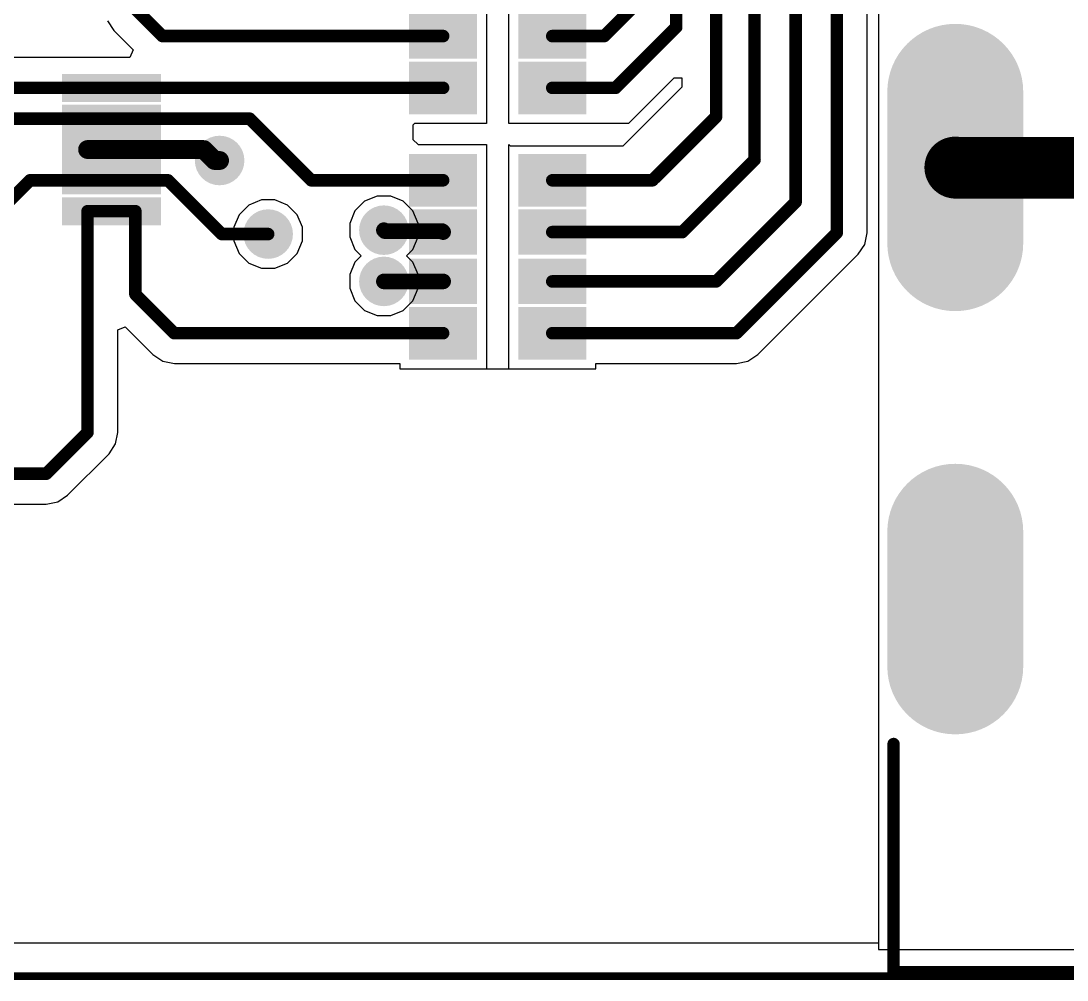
# Model space of a CAD drawing. Header units: millimetres. Extents: x 0 to 172, y 0 to 138.
# Drawn here: x 17.16 to 34.12, y -0.06 to 15.49 of the extents above; entities that cross this region are included whole.
import ezdxf

# ---------------------------------------------------------------- set-up
doc = ezdxf.new("R2010")
doc.units = ezdxf.units.MM
for name, color, linetype in [('BottomLayer', 5, 'Continuous'), ('BottomPaste', 16, 'Continuous'), ('BottomSolder', 6, 'Continuous'), ('Mechanical2', 216, 'Continuous'), ('MultiLayer', 9, 'Continuous'), ('PadHoleLayer', 156, 'Continuous'), ('TopLayer', 1, 'Continuous'), ('TopOverlay', 2, 'Continuous'), ('TopSolder', 216, 'Continuous'), ('ViaHoleLayer', 16, 'Continuous')]:
    doc.layers.add(name, color=color, linetype=linetype)

# ---------------------------------------------------------------- blocks, each defined once
blk = doc.blocks.new('U_DFN2510_10_B_21')
at = {"layer": 'BottomLayer'}
for points in [[(-0.7, 1.125), (-0.075, 1.125), (-0.075, 0.875), (-0.7, 0.875)], [(0.075, 1.125), (0.7, 1.125), (0.7, 0.875), (0.075, 0.875)], [(-0.7, 0.625), (-0.075, 0.625), (-0.075, 0.375), (-0.7, 0.375)], [(0.075, 0.625), (0.7, 0.625), (0.7, 0.375), (0.075, 0.375)], [(-0.7, 0.225), (-0.075, 0.225), (-0.075, -0.225), (-0.7, -0.225)], [(0.075, 0.225), (0.7, 0.225), (0.7, -0.225), (0.075, -0.225)], [(-0.7, -0.375), (-0.075, -0.375), (-0.075, -0.625), (-0.7, -0.625)], [(0.075, -0.375), (0.7, -0.375), (0.7, -0.625), (0.075, -0.625)], [(-0.7, -0.875), (-0.075, -0.875), (-0.075, -1.125), (-0.7, -1.125)], [(0.075, -0.875), (0.7, -0.875), (0.7, -1.125), (0.075, -1.125)]]:
    blk.add_hatch(color=5, dxfattribs=at).paths.add_polyline_path(points)
at = {"layer": 'BottomPaste'}
for points in [[(-0.7, 1.125), (-0.075, 1.125), (-0.075, 0.875), (-0.7, 0.875)], [(0.075, 1.125), (0.7, 1.125), (0.7, 0.875), (0.075, 0.875)], [(-0.7, 0.625), (-0.075, 0.625), (-0.075, 0.375), (-0.7, 0.375)], [(0.075, 0.625), (0.7, 0.625), (0.7, 0.375), (0.075, 0.375)], [(-0.7, 0.225), (-0.075, 0.225), (-0.075, -0.225), (-0.7, -0.225)], [(0.075, 0.225), (0.7, 0.225), (0.7, -0.225), (0.075, -0.225)], [(-0.7, -0.375), (-0.075, -0.375), (-0.075, -0.625), (-0.7, -0.625)], [(0.075, -0.375), (0.7, -0.375), (0.7, -0.625), (0.075, -0.625)], [(-0.7, -0.875), (-0.075, -0.875), (-0.075, -1.125), (-0.7, -1.125)], [(0.075, -0.875), (0.7, -0.875), (0.7, -1.125), (0.075, -1.125)]]:
    blk.add_hatch(color=16, dxfattribs=at).paths.add_polyline_path(points)
at = {"layer": 'BottomSolder'}
for points in [[(-0.802, 1.227), (0.027, 1.227), (0.027, 0.773), (-0.802, 0.773)], [(-0.027, 1.227), (0.802, 1.227), (0.802, 0.773), (-0.027, 0.773)], [(-0.802, 0.727), (0.027, 0.727), (0.027, 0.273), (-0.802, 0.273)], [(-0.027, 0.727), (0.802, 0.727), (0.802, 0.273), (-0.027, 0.273)], [(-0.802, 0.327), (0.027, 0.327), (0.027, -0.327), (-0.802, -0.327)], [(-0.027, 0.327), (0.802, 0.327), (0.802, -0.327), (-0.027, -0.327)], [(-0.802, -0.273), (0.027, -0.273), (0.027, -0.727), (-0.802, -0.727)], [(-0.027, -0.273), (0.802, -0.273), (0.802, -0.727), (-0.027, -0.727)], [(-0.802, -0.773), (0.027, -0.773), (0.027, -1.227), (-0.802, -1.227)], [(-0.027, -0.773), (0.802, -0.773), (0.802, -1.227), (-0.027, -1.227)]]:
    blk.add_hatch(color=6, dxfattribs=at).paths.add_polyline_path(points)
blk = doc.blocks.new('YC164_JR_0722RL_B_140')
at = {"layer": 'BottomLayer'}
for points in [[(-0.45, 2.805), (0.45, 2.805), (0.45, 2.155), (-0.45, 2.155)], [(2.22, 2.155), (1.32, 2.155), (1.32, 2.805), (2.22, 2.805)], [(-0.45, 1.905), (0.45, 1.905), (0.45, 1.375), (-0.45, 1.375)], [(2.22, 1.375), (1.32, 1.375), (1.32, 1.905), (2.22, 1.905)], [(-0.45, 1.105), (0.45, 1.105), (0.45, 0.575), (-0.45, 0.575)], [(2.22, 0.575), (1.32, 0.575), (1.32, 1.105), (2.22, 1.105)], [(-0.45, 0.325), (0.45, 0.325), (0.45, -0.325), (-0.45, -0.325)], [(2.22, -0.325), (1.32, -0.325), (1.32, 0.325), (2.22, 0.325)]]:
    blk.add_hatch(color=5, dxfattribs=at).paths.add_polyline_path(points)
at = {"layer": 'BottomPaste'}
for points in [[(-0.45, 2.805), (0.45, 2.805), (0.45, 2.155), (-0.45, 2.155)], [(2.22, 2.155), (1.32, 2.155), (1.32, 2.805), (2.22, 2.805)], [(-0.45, 1.905), (0.45, 1.905), (0.45, 1.375), (-0.45, 1.375)], [(2.22, 1.375), (1.32, 1.375), (1.32, 1.905), (2.22, 1.905)], [(-0.45, 1.105), (0.45, 1.105), (0.45, 0.575), (-0.45, 0.575)], [(2.22, 0.575), (1.32, 0.575), (1.32, 1.105), (2.22, 1.105)], [(-0.45, 0.325), (0.45, 0.325), (0.45, -0.325), (-0.45, -0.325)], [(2.22, -0.325), (1.32, -0.325), (1.32, 0.325), (2.22, 0.325)]]:
    blk.add_hatch(color=16, dxfattribs=at).paths.add_polyline_path(points)
at = {"layer": 'BottomSolder'}
for points in [[(-0.552, 2.907), (0.552, 2.907), (0.552, 2.053), (-0.552, 2.053)], [(2.322, 2.053), (1.218, 2.053), (1.218, 2.907), (2.322, 2.907)], [(-0.552, 2.007), (0.552, 2.007), (0.552, 1.273), (-0.552, 1.273)], [(2.322, 1.273), (1.218, 1.273), (1.218, 2.007), (2.322, 2.007)], [(-0.552, 1.207), (0.552, 1.207), (0.552, 0.473), (-0.552, 0.473)], [(2.322, 0.473), (1.218, 0.473), (1.218, 1.207), (2.322, 1.207)], [(-0.552, 0.427), (0.552, 0.427), (0.552, -0.427), (-0.552, -0.427)], [(2.322, -0.427), (1.218, -0.427), (1.218, 0.427), (2.322, 0.427)]]:
    blk.add_hatch(color=6, dxfattribs=at).paths.add_polyline_path(points)
blk = doc.blocks.new('YC164_JR_0722RL_B_141')
at = {"layer": 'BottomLayer'}
for points in [[(-0.45, 2.805), (0.45, 2.805), (0.45, 2.155), (-0.45, 2.155)], [(2.22, 2.155), (1.32, 2.155), (1.32, 2.805), (2.22, 2.805)], [(-0.45, 1.905), (0.45, 1.905), (0.45, 1.375), (-0.45, 1.375)], [(2.22, 1.375), (1.32, 1.375), (1.32, 1.905), (2.22, 1.905)], [(-0.45, 1.105), (0.45, 1.105), (0.45, 0.575), (-0.45, 0.575)], [(2.22, 0.575), (1.32, 0.575), (1.32, 1.105), (2.22, 1.105)], [(-0.45, 0.325), (0.45, 0.325), (0.45, -0.325), (-0.45, -0.325)], [(2.22, -0.325), (1.32, -0.325), (1.32, 0.325), (2.22, 0.325)]]:
    blk.add_hatch(color=5, dxfattribs=at).paths.add_polyline_path(points)
at = {"layer": 'BottomPaste'}
for points in [[(-0.45, 2.805), (0.45, 2.805), (0.45, 2.155), (-0.45, 2.155)], [(2.22, 2.155), (1.32, 2.155), (1.32, 2.805), (2.22, 2.805)], [(-0.45, 1.905), (0.45, 1.905), (0.45, 1.375), (-0.45, 1.375)], [(2.22, 1.375), (1.32, 1.375), (1.32, 1.905), (2.22, 1.905)], [(-0.45, 1.105), (0.45, 1.105), (0.45, 0.575), (-0.45, 0.575)], [(2.22, 0.575), (1.32, 0.575), (1.32, 1.105), (2.22, 1.105)], [(-0.45, 0.325), (0.45, 0.325), (0.45, -0.325), (-0.45, -0.325)], [(2.22, -0.325), (1.32, -0.325), (1.32, 0.325), (2.22, 0.325)]]:
    blk.add_hatch(color=16, dxfattribs=at).paths.add_polyline_path(points)
at = {"layer": 'BottomSolder'}
for points in [[(-0.552, 2.907), (0.552, 2.907), (0.552, 2.053), (-0.552, 2.053)], [(2.322, 2.053), (1.218, 2.053), (1.218, 2.907), (2.322, 2.907)], [(-0.552, 2.007), (0.552, 2.007), (0.552, 1.273), (-0.552, 1.273)], [(2.322, 1.273), (1.218, 1.273), (1.218, 2.007), (2.322, 2.007)], [(-0.552, 1.207), (0.552, 1.207), (0.552, 0.473), (-0.552, 0.473)], [(2.322, 0.473), (1.218, 0.473), (1.218, 1.207), (2.322, 1.207)], [(-0.552, 0.427), (0.552, 0.427), (0.552, -0.427), (-0.552, -0.427)], [(2.322, -0.427), (1.218, -0.427), (1.218, 0.427), (2.322, 0.427)]]:
    blk.add_hatch(color=6, dxfattribs=at).paths.add_polyline_path(points)
blk = doc.blocks.new('MX50B19NQ1_267')
at = {"layer": 'BottomLayer'}
h = blk.add_hatch(color=5, dxfattribs=at)
edge = h.paths.add_edge_path()
edge.add_arc((-11.45, -3.653), 1, 180, 360)
edge.add_line((-10.45, -3.653), (-10.45, -1.198))
edge.add_arc((-11.45, -1.198), 1, 0, 180)
edge.add_line((-12.45, -1.198), (-12.45, -3.653))
h = blk.add_hatch(color=5, dxfattribs=at)
edge = h.paths.add_edge_path()
edge.add_arc((-11.45, -10.517), 1, 180, 360)
edge.add_line((-10.45, -10.517), (-10.45, -8.333))
edge.add_arc((-11.45, -8.333), 1, 0, 180)
edge.add_line((-12.45, -8.333), (-12.45, -10.517))
at = {"layer": 'BottomSolder'}
h = blk.add_hatch(color=6, dxfattribs=at)
edge = h.paths.add_edge_path()
edge.add_arc((-11.45, -3.653), 1.102, 180, 360)
edge.add_line((-10.348, -3.653), (-10.348, -1.198))
edge.add_arc((-11.45, -1.198), 1.102, 0, 180)
edge.add_line((-12.552, -1.198), (-12.552, -3.653))
h = blk.add_hatch(color=6, dxfattribs=at)
edge = h.paths.add_edge_path()
edge.add_arc((-11.45, -10.517), 1.102, 180, 360)
edge.add_line((-10.348, -10.517), (-10.348, -8.333))
edge.add_arc((-11.45, -8.333), 1.102, 0, 180)
edge.add_line((-12.552, -8.333), (-12.552, -10.517))
at = {"layer": 'MultiLayer'}
h = blk.add_hatch(color=9, dxfattribs=at)
edge = h.paths.add_edge_path()
edge.add_arc((-11.45, -3.653), 1, 180, 360)
edge.add_line((-10.45, -3.653), (-10.45, -1.198))
edge.add_arc((-11.45, -1.198), 1, 0, 180)
edge.add_line((-12.45, -1.198), (-12.45, -3.653))
h = blk.add_hatch(color=9, dxfattribs=at)
edge = h.paths.add_edge_path()
edge.add_arc((-11.45, -10.517), 1, 180, 360)
edge.add_line((-10.45, -10.517), (-10.45, -8.333))
edge.add_arc((-11.45, -8.333), 1, 0, 180)
edge.add_line((-12.45, -8.333), (-12.45, -10.517))
at = {"layer": 'PadHoleLayer'}
h = blk.add_hatch(color=156, dxfattribs=at)
edge = h.paths.add_edge_path()
edge.add_arc((-11.45, -3.325), 0.51, 180, 360)
edge.add_line((-10.94, -3.325), (-10.94, -1.525))
edge.add_arc((-11.45, -1.525), 0.51, 0, 180)
edge.add_line((-11.96, -1.525), (-11.96, -3.325))
h = blk.add_hatch(color=156, dxfattribs=at)
edge = h.paths.add_edge_path()
edge.add_arc((-11.45, -10.225), 0.51, 180, 360)
edge.add_line((-10.94, -10.225), (-10.94, -8.625))
edge.add_arc((-11.45, -8.625), 0.51, 0, 180)
edge.add_line((-11.96, -8.625), (-11.96, -10.225))
at = {"layer": 'TopLayer'}
h = blk.add_hatch(color=1, dxfattribs=at)
edge = h.paths.add_edge_path()
edge.add_arc((-11.45, -3.653), 1, 180, 360)
edge.add_line((-10.45, -3.653), (-10.45, -1.198))
edge.add_arc((-11.45, -1.198), 1, 0, 180)
edge.add_line((-12.45, -1.198), (-12.45, -3.653))
h = blk.add_hatch(color=1, dxfattribs=at)
edge = h.paths.add_edge_path()
edge.add_arc((-11.45, -10.517), 1, 180, 360)
edge.add_line((-10.45, -10.517), (-10.45, -8.333))
edge.add_arc((-11.45, -8.333), 1, 0, 180)
edge.add_line((-12.45, -8.333), (-12.45, -10.517))
at = {"layer": 'TopSolder'}
h = blk.add_hatch(color=216, dxfattribs=at)
edge = h.paths.add_edge_path()
edge.add_arc((-11.45, -3.653), 1.102, 180, 360)
edge.add_line((-10.348, -3.653), (-10.348, -1.198))
edge.add_arc((-11.45, -1.198), 1.102, 0, 180)
edge.add_line((-12.552, -1.198), (-12.552, -3.653))
h = blk.add_hatch(color=216, dxfattribs=at)
edge = h.paths.add_edge_path()
edge.add_arc((-11.45, -10.517), 1.102, 180, 360)
edge.add_line((-10.348, -10.517), (-10.348, -8.333))
edge.add_arc((-11.45, -8.333), 1.102, 0, 180)
edge.add_line((-12.552, -8.333), (-12.552, -10.517))
at = {"layer": 'TopOverlay', "const_width": 0.2}
for points in [[(-12.45, -15.475), (-12.45, -11.775)], [(-12.45, -15.475), (12.45, -15.475)]]:
    blk.add_lwpolyline(points, dxfattribs=at)
at = {"layer": 'TopOverlay', "const_width": 0.1}
for points in [[(-12.5, -11.775, 1), (-12.4, -11.775, 1)], [(-12.5, -15.475, 1), (-12.4, -15.475, 1)], [(-12.5, -15.475, 1), (-12.4, -15.475, 1)]]:
    blk.add_lwpolyline(points, format="xyb", close=True, dxfattribs=at)

msp = doc.modelspace()

# ---------------------------------------------------------------- hatches: boundary and pattern name
at = {"layer": 'BottomLayer'}
h = msp.add_hatch(color=5, dxfattribs=at)
edge = h.paths.add_edge_path()
edge.add_arc((20.384, 13.229), 0.3, 0, 360)
h = msp.add_hatch(color=5, dxfattribs=at)
edge = h.paths.add_edge_path()
edge.add_arc((23.047, 12.099), 0.3, 0, 360)
h = msp.add_hatch(color=5, dxfattribs=at)
edge = h.paths.add_edge_path()
edge.add_arc((21.171, 12.036), 0.3, 0, 360)
h = msp.add_hatch(color=5, dxfattribs=at)
edge = h.paths.add_edge_path()
edge.add_arc((23.047, 11.268), 0.3, 0, 360)
at = {"layer": 'BottomSolder'}
h = msp.add_hatch(color=6, dxfattribs=at)
edge = h.paths.add_edge_path()
edge.add_arc((20.384, 13.229), 0.402, 0, 360)
h = msp.add_hatch(color=6, dxfattribs=at)
edge = h.paths.add_edge_path()
edge.add_arc((21.171, 12.036), 0.402, 0, 360)
h = msp.add_hatch(color=6, dxfattribs=at)
edge = h.paths.add_edge_path()
edge.add_arc((23.047, 12.099), 0.402, 0, 360)
h = msp.add_hatch(color=6, dxfattribs=at)
edge = h.paths.add_edge_path()
edge.add_arc((23.047, 11.268), 0.402, 0, 360)
at = {"layer": 'TopLayer'}
h = msp.add_hatch(color=1, dxfattribs=at)
edge = h.paths.add_edge_path()
edge.add_arc((20.384, 13.229), 0.3, 0, 360)
h = msp.add_hatch(color=1, dxfattribs=at)
edge = h.paths.add_edge_path()
edge.add_arc((23.047, 12.099), 0.3, 0, 360)
h = msp.add_hatch(color=1, dxfattribs=at)
edge = h.paths.add_edge_path()
edge.add_arc((21.171, 12.036), 0.3, 0, 360)
h = msp.add_hatch(color=1, dxfattribs=at)
edge = h.paths.add_edge_path()
edge.add_arc((23.047, 11.268), 0.3, 0, 360)
at = {"layer": 'TopSolder'}
h = msp.add_hatch(color=216, dxfattribs=at)
edge = h.paths.add_edge_path()
edge.add_arc((20.384, 13.229), 0.402, 0, 360)
h = msp.add_hatch(color=216, dxfattribs=at)
edge = h.paths.add_edge_path()
edge.add_arc((21.171, 12.036), 0.402, 0, 360)
h = msp.add_hatch(color=216, dxfattribs=at)
edge = h.paths.add_edge_path()
edge.add_arc((23.047, 12.099), 0.402, 0, 360)
h = msp.add_hatch(color=216, dxfattribs=at)
edge = h.paths.add_edge_path()
edge.add_arc((23.047, 11.268), 0.402, 0, 360)
at = {"layer": 'ViaHoleLayer'}
h = msp.add_hatch(color=16, dxfattribs=at)
edge = h.paths.add_edge_path()
edge.add_arc((20.384, 13.229), 0.15, 0, 360)
h = msp.add_hatch(color=16, dxfattribs=at)
edge = h.paths.add_edge_path()
edge.add_arc((23.047, 12.099), 0.15, 0, 360)
h = msp.add_hatch(color=16, dxfattribs=at)
edge = h.paths.add_edge_path()
edge.add_arc((21.171, 12.036), 0.15, 0, 360)
h = msp.add_hatch(color=16, dxfattribs=at)
edge = h.paths.add_edge_path()
edge.add_arc((23.047, 11.268), 0.15, 0, 360)

# ---------------------------------------------------------------- linework, layer by layer
at = {"layer": 'BottomLayer'}
for p, q in [((31.064, 33.299), (31.064, 0.432)), ((30.881, 12.057), (30.881, 25.212)), ((31.064, 25.194), (31.064, 0.533)), ((24.711, 15.806), (24.711, 13.828)), ((25.073, 13.828), (25.073, 15.806)), ((18.564, 15.496), (18.67, 15.336)), ((18.67, 15.336), (18.981, 15.026)), ((18.981, 15.026), (18.928, 14.899)), ((18.928, 14.899), (13.915, 14.899)), ((26.927, 13.465), (27.885, 14.423)), ((27.746, 14.564), (27.196, 14.013)), ((27.885, 14.564), (27.746, 14.564)), ((27.885, 14.423), (27.885, 14.564)), ((27.196, 14.013), (27.011, 13.828)), ((23.545, 13.828), (23.518, 13.801)), ((23.518, 13.801), (23.518, 13.572)), ((24.711, 13.828), (23.545, 13.828)), ((27.011, 13.828), (25.073, 13.828)), ((23.518, 13.572), (23.603, 13.487)), ((23.603, 13.487), (24.711, 13.487)), ((24.711, 13.487), (24.711, 9.849)), ((25.073, 9.849), (25.073, 13.487)), ((25.073, 13.487), (25.095, 13.465)), ((25.095, 13.465), (26.927, 13.465)), ((30.844, 11.869), (30.881, 12.057)), ((29.109, 10.08), (30.737, 11.709)), ((30.737, 11.709), (30.844, 11.869)), ((18.735, 10.481), (18.853, 10.529)), ((18.853, 10.529), (19.302, 10.08)), ((18.735, 8.82), (18.735, 10.481)), ((19.302, 10.08), (19.462, 9.974)), ((28.949, 9.974), (29.109, 10.08)), ((19.462, 9.974), (19.65, 9.936)), ((19.65, 9.936), (23.303, 9.936)), ((23.303, 9.936), (23.303, 9.849)), ((23.303, 9.849), (26.481, 9.849)), ((24.711, 9.849), (25.073, 9.849)), ((26.481, 9.849), (26.481, 9.936)), ((26.481, 9.936), (28.761, 9.936)), ((28.761, 9.936), (28.949, 9.974)), ((18.698, 8.632), (18.735, 8.82)), ((18.591, 8.472), (18.698, 8.632)), ((17.92, 7.801), (18.591, 8.472)), ((1.081, 7.657), (17.572, 7.657)), ((17.572, 7.657), (17.761, 7.694)), ((17.761, 7.694), (17.92, 7.801)), ((31.064, 0.533), (5.194, 0.533)), ((31.064, 0.432), (103.734, 0.432))]:
    msp.add_line(p, q, dxfattribs=at)
for points, const_width in [([(27.786, 15.391), (27.786, 26.891)], 0.203), ([(28.433, 13.939), (28.433, 26.469)], 0.203), ([(29.056, 13.239), (29.056, 26.135)], 0.203), ([(29.722, 12.556), (29.722, 25.794)], 0.203), ([(30.389, 12.057), (30.389, 25.451)], 0.203), ([(19.018, 15.684), (19.456, 15.247)], 0.203), ([(26.62, 15.247), (27.178, 15.806)], 0.203), ([(26.802, 14.407), (27.786, 15.391)], 0.203), ([(19.456, 15.247), (24.007, 15.247)], 0.203), ([(25.777, 15.247), (26.62, 15.247)], 0.203), ([(13.943, 14.407), (18.243, 14.407)], 0.203), ([(18.243, 14.407), (19.018, 14.407)], 0.203), ([(19.018, 14.407), (24.007, 14.407)], 0.203), ([(25.777, 14.407), (26.802, 14.407)], 0.203), ([(15.122, 13.907), (19.018, 13.907)], 0.203), ([(19.018, 13.907), (20.871, 13.907)], 0.203), ([(20.871, 13.907), (21.87, 12.908)], 0.203), ([(27.402, 12.908), (28.433, 13.939)], 0.203), ([(32.31, 13.116), (32.315, 13.111)], 1), ([(32.315, 13.111), (35.124, 13.111)], 1), ([(18.243, 13.407), (19.018, 13.407)], 0.305), ([(19.018, 13.407), (20.126, 13.407)], 0.305), ([(20.126, 13.407), (20.304, 13.229)], 0.305), ([(20.304, 13.229), (20.384, 13.229)], 0.305), ([(27.885, 12.068), (29.056, 13.239)], 0.203), ([(16.789, 12.389), (17.308, 12.907)], 0.203), ([(17.308, 12.907), (19.018, 12.907)], 0.203), ([(19.018, 12.907), (19.548, 12.907)], 0.203), ([(19.548, 12.907), (20.419, 12.036)], 0.203), ([(21.87, 12.908), (24.007, 12.908)], 0.203), ([(25.777, 12.908), (27.402, 12.908)], 0.203), ([(28.433, 11.268), (29.722, 12.556)], 0.203), ([(18.243, 8.82), (18.243, 12.407)], 0.203), ([(18.243, 12.407), (19.018, 12.407)], 0.203), ([(19.018, 11.06), (19.018, 12.407)], 0.203), ([(23.047, 12.099), (23.063, 12.084)], 0.254), ([(20.419, 12.036), (21.171, 12.036)], 0.203), ([(23.063, 12.084), (23.992, 12.084)], 0.254), ([(23.992, 12.084), (24.007, 12.068)], 0.254), ([(25.777, 12.068), (27.885, 12.068)], 0.203), ([(28.761, 10.428), (30.389, 12.057)], 0.203), ([(23.047, 11.268), (24.007, 11.268)], 0.254), ([(25.777, 11.268), (28.433, 11.268)], 0.203), ([(19.018, 11.06), (19.65, 10.428)], 0.203), ([(19.65, 10.428), (24.007, 10.428)], 0.203), ([(25.777, 10.428), (28.761, 10.428)], 0.203), ([(17.572, 8.149), (18.243, 8.82)], 0.203), ([(10.242, 8.149), (17.572, 8.149)], 0.203)]:
    msp.add_lwpolyline(points, dxfattribs=dict(at, const_width=const_width))
for points, const_width in [([(27.735, 15.391, 1), (27.837, 15.391, 1)], 0.102), ([(27.735, 15.391, 1), (27.837, 15.391, 1)], 0.102), ([(19.405, 15.247, 1), (19.506, 15.247, 1)], 0.102), ([(19.405, 15.247, 1), (19.506, 15.247, 1)], 0.102), ([(23.956, 15.247, 1), (24.058, 15.247, 1)], 0.102), ([(25.726, 15.247, 1), (25.828, 15.247, 1)], 0.102), ([(26.569, 15.247, 1), (26.67, 15.247, 1)], 0.102), ([(26.569, 15.247, 1), (26.67, 15.247, 1)], 0.102), ([(18.193, 14.407, 1), (18.294, 14.407, 1)], 0.102), ([(18.193, 14.407, 1), (18.294, 14.407, 1)], 0.102), ([(18.968, 14.407, 1), (19.069, 14.407, 1)], 0.102), ([(18.968, 14.407, 1), (19.069, 14.407, 1)], 0.102), ([(23.956, 14.407, 1), (24.058, 14.407, 1)], 0.102), ([(25.726, 14.407, 1), (25.828, 14.407, 1)], 0.102), ([(26.752, 14.407, 1), (26.853, 14.407, 1)], 0.102), ([(26.752, 14.407, 1), (26.853, 14.407, 1)], 0.102), ([(18.968, 13.907, 1), (19.069, 13.907, 1)], 0.102), ([(18.968, 13.907, 1), (19.069, 13.907, 1)], 0.102), ([(20.82, 13.907, 1), (20.922, 13.907, 1)], 0.102), ([(20.82, 13.907, 1), (20.922, 13.907, 1)], 0.102), ([(28.383, 13.939, 1), (28.484, 13.939, 1)], 0.102), ([(28.383, 13.939, 1), (28.484, 13.939, 1)], 0.102), ([(32.06, 13.116, 1), (32.56, 13.116, 1)], 0.5), ([(32.065, 13.111, 1), (32.565, 13.111, 1)], 0.5), ([(32.065, 13.111, 1), (32.565, 13.111, 1)], 0.5), ([(18.167, 13.407, 1), (18.32, 13.407, 1)], 0.152), ([(18.942, 13.407, 1), (19.095, 13.407, 1)], 0.152), ([(18.942, 13.407, 1), (19.095, 13.407, 1)], 0.152), ([(20.05, 13.407, 1), (20.202, 13.407, 1)], 0.152), ([(20.05, 13.407, 1), (20.202, 13.407, 1)], 0.152), ([(20.227, 13.229, 1), (20.38, 13.229, 1)], 0.152), ([(20.227, 13.229, 1), (20.38, 13.229, 1)], 0.152), ([(20.307, 13.229, 1), (20.46, 13.229, 1)], 0.152), ([(29.006, 13.239, 1), (29.107, 13.239, 1)], 0.102), ([(29.006, 13.239, 1), (29.107, 13.239, 1)], 0.102), ([(17.257, 12.907, 1), (17.359, 12.907, 1)], 0.102), ([(17.257, 12.907, 1), (17.359, 12.907, 1)], 0.102), ([(18.968, 12.907, 1), (19.069, 12.907, 1)], 0.102), ([(18.968, 12.907, 1), (19.069, 12.907, 1)], 0.102), ([(19.497, 12.907, 1), (19.599, 12.907, 1)], 0.102), ([(19.497, 12.907, 1), (19.599, 12.907, 1)], 0.102), ([(21.819, 12.908, 1), (21.921, 12.908, 1)], 0.102), ([(21.819, 12.908, 1), (21.921, 12.908, 1)], 0.102), ([(23.956, 12.908, 1), (24.058, 12.908, 1)], 0.102), ([(25.726, 12.908, 1), (25.828, 12.908, 1)], 0.102), ([(27.351, 12.908, 1), (27.453, 12.908, 1)], 0.102), ([(27.351, 12.908, 1), (27.453, 12.908, 1)], 0.102), ([(29.671, 12.556, 1), (29.773, 12.556, 1)], 0.102), ([(29.671, 12.556, 1), (29.773, 12.556, 1)], 0.102), ([(18.193, 12.407, 1), (18.294, 12.407, 1)], 0.102), ([(18.193, 12.407, 1), (18.294, 12.407, 1)], 0.102), ([(18.968, 12.407, 1), (19.069, 12.407, 1)], 0.102), ([(18.968, 12.407, 1), (19.069, 12.407, 1)], 0.102), ([(22.984, 12.099, 1), (23.111, 12.099, 1)], 0.127), ([(20.369, 12.036, 1), (20.47, 12.036, 1)], 0.102), ([(20.369, 12.036, 1), (20.47, 12.036, 1)], 0.102), ([(21.12, 12.036, 1), (21.222, 12.036, 1)], 0.102), ([(22.999, 12.084, 1), (23.126, 12.084, 1)], 0.127), ([(22.999, 12.084, 1), (23.126, 12.084, 1)], 0.127), ([(23.928, 12.084, 1), (24.055, 12.084, 1)], 0.127), ([(23.928, 12.084, 1), (24.055, 12.084, 1)], 0.127), ([(23.944, 12.068, 1), (24.071, 12.068, 1)], 0.127), ([(25.726, 12.068, 1), (25.828, 12.068, 1)], 0.102), ([(27.834, 12.068, 1), (27.936, 12.068, 1)], 0.102), ([(27.834, 12.068, 1), (27.936, 12.068, 1)], 0.102), ([(30.339, 12.057, 1), (30.44, 12.057, 1)], 0.102), ([(30.339, 12.057, 1), (30.44, 12.057, 1)], 0.102), ([(22.984, 11.268, 1), (23.111, 11.268, 1)], 0.127), ([(23.944, 11.268, 1), (24.071, 11.268, 1)], 0.127), ([(25.726, 11.268, 1), (25.828, 11.268, 1)], 0.102), ([(28.383, 11.268, 1), (28.484, 11.268, 1)], 0.102), ([(28.383, 11.268, 1), (28.484, 11.268, 1)], 0.102), ([(18.968, 11.06, 1), (19.069, 11.06, 1)], 0.102), ([(18.968, 11.06, 1), (19.069, 11.06, 1)], 0.102), ([(19.599, 10.428, 1), (19.701, 10.428, 1)], 0.102), ([(19.599, 10.428, 1), (19.701, 10.428, 1)], 0.102), ([(23.956, 10.428, 1), (24.058, 10.428, 1)], 0.102), ([(25.726, 10.428, 1), (25.828, 10.428, 1)], 0.102), ([(28.71, 10.428, 1), (28.811, 10.428, 1)], 0.102), ([(28.71, 10.428, 1), (28.811, 10.428, 1)], 0.102), ([(18.193, 8.82, 1), (18.294, 8.82, 1)], 0.102), ([(18.193, 8.82, 1), (18.294, 8.82, 1)], 0.102), ([(17.522, 8.149, 1), (17.623, 8.149, 1)], 0.102), ([(17.522, 8.149, 1), (17.623, 8.149, 1)], 0.102)]:
    msp.add_lwpolyline(points, format="xyb", close=True, dxfattribs=dict(at, const_width=const_width))
at = {"layer": 'Mechanical2', "const_width": 0.127}
msp.add_lwpolyline([(0, 0), (160, 0)], dxfattribs=at)
at = {"layer": 'TopLayer'}
for p, q in [((31.064, 33.147), (31.064, 0.432)), ((31.064, 33.147), (31.064, 0.533)), ((21.061, 12.59), (20.857, 12.505)), ((21.281, 12.59), (21.061, 12.59)), ((21.485, 12.505), (21.281, 12.59)), ((22.733, 12.569), (22.577, 12.413)), ((22.937, 12.653), (22.733, 12.569)), ((23.157, 12.653), (22.937, 12.653)), ((23.361, 12.569), (23.157, 12.653)), ((23.517, 12.413), (23.361, 12.569)), ((20.857, 12.505), (20.701, 12.349)), ((21.641, 12.349), (21.485, 12.505)), ((22.577, 12.413), (22.493, 12.209)), ((23.601, 12.209), (23.517, 12.413)), ((20.701, 12.349), (20.617, 12.146)), ((21.725, 12.146), (21.641, 12.349)), ((20.617, 12.146), (20.617, 11.925)), ((21.725, 11.925), (21.725, 12.146)), ((22.493, 12.209), (22.493, 11.989)), ((23.601, 11.989), (23.601, 12.209)), ((20.617, 11.925), (20.701, 11.722)), ((21.641, 11.722), (21.725, 11.925)), ((22.493, 11.989), (22.577, 11.785)), ((23.517, 11.785), (23.601, 11.989)), ((20.701, 11.722), (20.857, 11.566)), ((21.485, 11.566), (21.641, 11.722)), ((22.577, 11.785), (22.679, 11.684)), ((23.415, 11.684), (23.517, 11.785)), ((20.857, 11.566), (21.061, 11.482)), ((21.281, 11.482), (21.485, 11.566)), ((22.577, 11.582), (22.493, 11.378)), ((22.679, 11.684), (22.577, 11.582)), ((23.517, 11.582), (23.415, 11.684)), ((23.601, 11.378), (23.517, 11.582)), ((21.061, 11.482), (21.281, 11.482)), ((22.493, 11.378), (22.493, 11.158)), ((23.601, 11.158), (23.601, 11.378)), ((22.493, 11.158), (22.577, 10.954)), ((23.517, 10.954), (23.601, 11.158)), ((22.577, 10.954), (22.733, 10.798)), ((23.361, 10.798), (23.517, 10.954)), ((22.733, 10.798), (22.937, 10.714)), ((22.937, 10.714), (23.157, 10.714)), ((23.157, 10.714), (23.361, 10.798)), ((31.064, 0.533), (5.194, 0.533)), ((31.064, 0.432), (103.734, 0.432))]:
    msp.add_line(p, q, dxfattribs=at)

# ---------------------------------------------------------------- block references
for name, p in [('MX50B19NQ1_267', (43.76, 15.541)), ('U_DFN2510_10_B_21', (18.631, 13.407))]:
    msp.add_blockref(name, p)
at = {"rotation": 180}
for name, p in [('YC164_JR_0722RL_B_141', (25.777, 16.887)), ('YC164_JR_0722RL_B_140', (25.777, 12.908))]:
    msp.add_blockref(name, p, dxfattribs=at)

doc.saveas('drawing.dxf')
